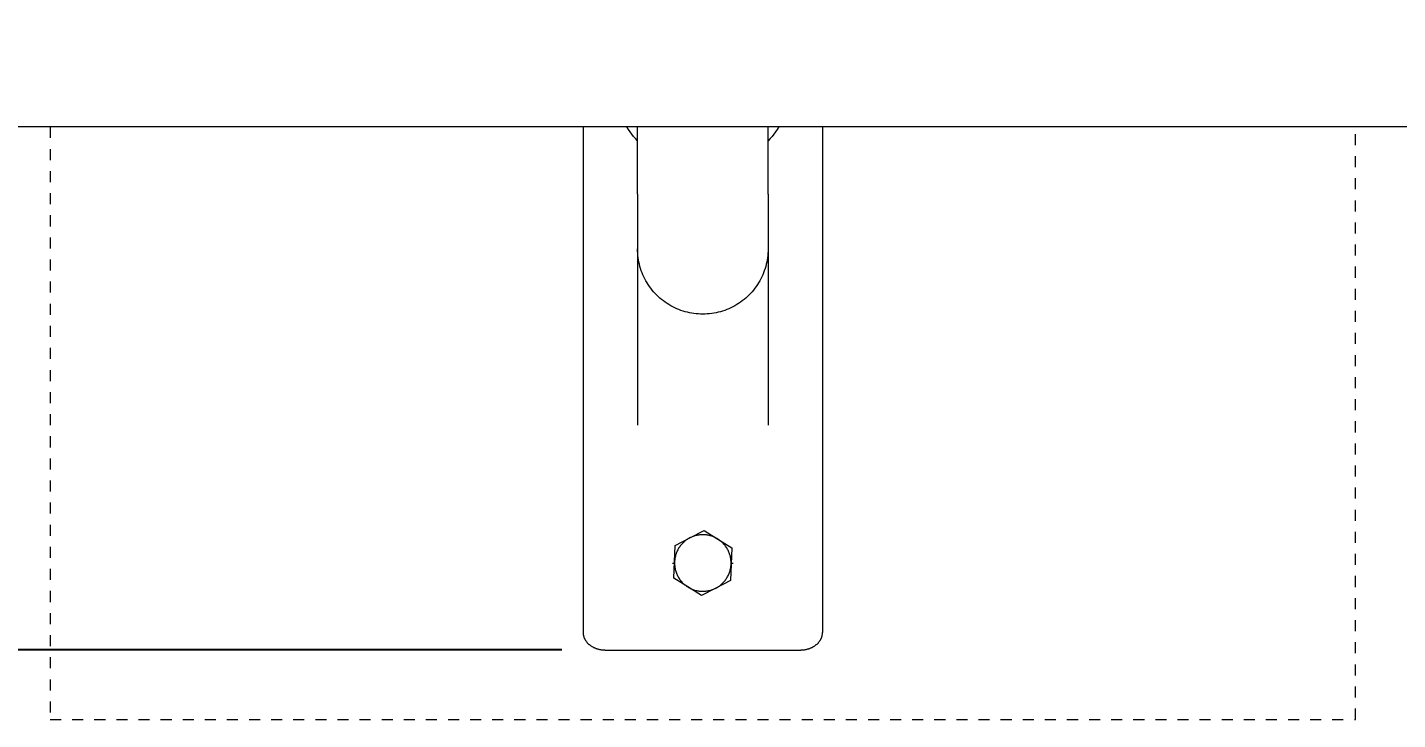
# Model space of a CAD drawing. Header units: inches. Extents: x -10 to 169, y -3 to 129.
# Drawn here: x -0.34 to 12.05, y 43.96 to 50.23 of the extents above; entities that cross this region are included whole.
import ezdxf

# ---------------------------------------------------------------- set-up
doc = ezdxf.new("R2010")
doc.units = ezdxf.units.IN
doc.linetypes.add('HIDDEN', pattern=[1.905, 1.27, -0.635])
for name, color, linetype, lineweight in [('ZANO_R', 7, 'Continuous', 0), ('ZANO_R_przerywana', 250, 'HIDDEN', 0), ('ZANO_W', 1, 'Continuous', 0)]:
    doc.layers.add(name, color=color, linetype=linetype, lineweight=lineweight)
doc.styles.get("Standard").update_dxf_attribs({"font": 'arial.ttf'})
doc.dimstyles.new('amerykanie', dxfattribs={"dimtxt": 50, "dimasz": 50, "dimexe": 0.5, "dimexo": 0.5, "dimgap": 1, "dimtad": 1, "dimdec": 0, "dimzin": 0, "dimlunit": 5, "dimtxsty": 'Standard', "dimcen": 0.09, "dimclrd": 1, "dimclre": 1, "dimclrt": 1, "dimazin": 0, "dimtfac": 1, "dimtdec": 0, "dimtmove": 0, "dimatfit": 3, "dimfxl": 1, "dimtzin": 0, "dimarcsym": 1})

# ---------------------------------------------------------------- blocks, each defined once
blk = doc.blocks.new('*D360')
at = {"layer": 'ZANO_W', "color": 1, "lineweight": -2}
for p, q in [((4.493, 70.575), (-6.582, 70.575)), ((-6.082, 69.575), (-6.082, 45.591)), ((4.493, 44.591), (-6.582, 44.591))]:
    blk.add_line(p, q, dxfattribs=at)
at = {"layer": 'ZANO_W', "color": 1}
for points in [[(-5.915, 69.575), (-6.249, 69.575), (-6.082, 70.575)], [(-6.249, 45.591), (-5.915, 45.591), (-6.082, 44.591)]]:
    blk.add_solid(points, dxfattribs=at)
at = {"layer": 'ZANO_W', "color": 1, "insert": (-7.412, 57.583), "char_height": 1.625, "attachment_point": 5, "rotation": 90}
blk.add_mtext('26', dxfattribs=at)

msp = doc.modelspace()

# ---------------------------------------------------------------- linework, layer by layer
at = {"layer": 'ZANO_R'}
for p, q in [((68.17062, 49.32524), (-1.90812, 49.32524)), ((4.68637, 49.32524), (4.68637, 45.96866)), ((5.09512, 49.30312), (5.08051, 49.32524)), ((5.11044, 49.28149), (5.09512, 49.30312)), ((5.12645, 49.26036), (5.11044, 49.28149)), ((5.14314, 49.23977), (5.12645, 49.26036)), ((5.16049, 49.21973), (5.14314, 49.23977)), ((5.17849, 49.20026), (5.16049, 49.21973)), ((5.17855, 48.71687), (5.17855, 49.32524)), ((6.35954, 48.71687), (6.35954, 49.32524)), ((6.3776, 49.21973), (6.35961, 49.20026)), ((6.39495, 49.23977), (6.3776, 49.21973)), ((6.41164, 49.26036), (6.39495, 49.23977)), ((6.42765, 49.28149), (6.41164, 49.26036)), ((6.44297, 49.30312), (6.42765, 49.28149)), ((6.45758, 49.32524), (6.44297, 49.30312)), ((6.85172, 49.32524), (6.85172, 45.96866)), ((5.17849, 48.71687), (5.17849, 48.22167)), ((6.3596, 48.71687), (6.3596, 48.22167)), ((5.17849, 48.22167), (5.17849, 46.80681)), ((5.17884, 48.20148), (5.17849, 48.22164)), ((5.17987, 48.18134), (5.17884, 48.20148)), ((5.18159, 48.16125), (5.17987, 48.18134)), ((5.18399, 48.14123), (5.18159, 48.16125)), ((5.18708, 48.1213), (5.18399, 48.14123)), ((5.19085, 48.10149), (5.18708, 48.1213)), ((5.19529, 48.08182), (5.19085, 48.10149)), ((6.34724, 48.10149), (6.34281, 48.08182)), ((6.35101, 48.1213), (6.34724, 48.10149)), ((6.3541, 48.14123), (6.35101, 48.1213)), ((6.3565, 48.16125), (6.3541, 48.14123)), ((6.35822, 48.18134), (6.3565, 48.16125)), ((6.35925, 48.20148), (6.35822, 48.18134)), ((6.3596, 48.22164), (6.35925, 48.20148)), ((6.3596, 48.22167), (6.3596, 46.80681)), ((5.20039, 48.06231), (5.19529, 48.08182)), ((5.20616, 48.04299), (5.20039, 48.06231)), ((5.21259, 48.02388), (5.20616, 48.04299)), ((5.21967, 48.00499), (5.21259, 48.02388)), ((5.22739, 47.98636), (5.21967, 48.00499)), ((5.23573, 47.96801), (5.22739, 47.98636)), ((6.31071, 47.98636), (6.30236, 47.96801)), ((6.31842, 48.00499), (6.31071, 47.98636)), ((6.3255, 48.02388), (6.31842, 48.00499)), ((6.33193, 48.04299), (6.3255, 48.02388)), ((6.3377, 48.06231), (6.33193, 48.04299)), ((6.34281, 48.08182), (6.3377, 48.06231)), ((5.2447, 47.94995), (5.23573, 47.96801)), ((5.25429, 47.9322), (5.2447, 47.94995)), ((5.26447, 47.9148), (5.25429, 47.9322)), ((5.27524, 47.89775), (5.26447, 47.9148)), ((5.28658, 47.88108), (5.27524, 47.89775)), ((5.29849, 47.86481), (5.28658, 47.88108)), ((5.31095, 47.84895), (5.29849, 47.86481)), ((6.2396, 47.86481), (6.22714, 47.84895)), ((6.25151, 47.88108), (6.2396, 47.86481)), ((6.26285, 47.89775), (6.25151, 47.88108)), ((6.27362, 47.9148), (6.26285, 47.89775)), ((6.28381, 47.9322), (6.27362, 47.9148)), ((6.29339, 47.94995), (6.28381, 47.9322)), ((6.30236, 47.96801), (6.29339, 47.94995)), ((5.32394, 47.83353), (5.31095, 47.84895)), ((5.33745, 47.81856), (5.32394, 47.83353)), ((5.35146, 47.80406), (5.33745, 47.81856)), ((5.36596, 47.79004), (5.35146, 47.80406)), ((5.38093, 47.77653), (5.36596, 47.79004)), ((5.39636, 47.76354), (5.38093, 47.77653)), ((5.41221, 47.75108), (5.39636, 47.76354)), ((5.42849, 47.73918), (5.41221, 47.75108)), ((5.44516, 47.72783), (5.42849, 47.73918)), ((5.4622, 47.71706), (5.44516, 47.72783)), ((6.09293, 47.72783), (6.07589, 47.71706)), ((6.1096, 47.73918), (6.09293, 47.72783)), ((6.12588, 47.75108), (6.1096, 47.73918)), ((6.14174, 47.76354), (6.12588, 47.75108)), ((6.15716, 47.77653), (6.14174, 47.76354)), ((6.17213, 47.79004), (6.15716, 47.77653)), ((6.18663, 47.80406), (6.17213, 47.79004)), ((6.20064, 47.81856), (6.18663, 47.80406)), ((6.21415, 47.83353), (6.20064, 47.81856)), ((6.22714, 47.84895), (6.21415, 47.83353)), ((5.47961, 47.70688), (5.4622, 47.71706)), ((5.49735, 47.6973), (5.47961, 47.70688)), ((5.51541, 47.68833), (5.49735, 47.6973)), ((5.53377, 47.67998), (5.51541, 47.68833)), ((5.5524, 47.67226), (5.53377, 47.67998)), ((5.57128, 47.66519), (5.5524, 47.67226)), ((5.5904, 47.65876), (5.57128, 47.66519)), ((5.60972, 47.65299), (5.5904, 47.65876)), ((5.62922, 47.64788), (5.60972, 47.65299)), ((5.64889, 47.64344), (5.62922, 47.64788)), ((5.6687, 47.63967), (5.64889, 47.64344)), ((5.68863, 47.63659), (5.6687, 47.63967)), ((5.70865, 47.63418), (5.68863, 47.63659)), ((5.72875, 47.63246), (5.70865, 47.63418)), ((5.74888, 47.63143), (5.72875, 47.63246)), ((5.76905, 47.63109), (5.74888, 47.63143)), ((5.78921, 47.63143), (5.76905, 47.63109)), ((5.80935, 47.63246), (5.78921, 47.63143)), ((5.82944, 47.63418), (5.80935, 47.63246)), ((5.84946, 47.63659), (5.82944, 47.63418)), ((5.86939, 47.63967), (5.84946, 47.63659)), ((5.8892, 47.64344), (5.86939, 47.63967)), ((5.90887, 47.64788), (5.8892, 47.64344)), ((5.92837, 47.65299), (5.90887, 47.64788)), ((5.9477, 47.65876), (5.92837, 47.65299)), ((5.96681, 47.66519), (5.9477, 47.65876)), ((5.98569, 47.67226), (5.96681, 47.66519)), ((6.00432, 47.67998), (5.98569, 47.67226)), ((6.02268, 47.68833), (6.00432, 47.67998)), ((6.04074, 47.6973), (6.02268, 47.68833)), ((6.05848, 47.70688), (6.04074, 47.6973)), ((6.07589, 47.71706), (6.05848, 47.70688)), ((5.17849, 46.80681), (5.17849, 46.62693)), ((6.3596, 46.80681), (6.3596, 46.62693)), ((4.68637, 45.96866), (4.68637, 44.74819)), ((6.85172, 45.96866), (6.85172, 44.74819)), ((5.65004, 45.60466), (5.78084, 45.67337)), ((5.68982, 45.62144), (5.68165, 45.61863)), ((5.69808, 45.62398), (5.68982, 45.62144)), ((5.70643, 45.62623), (5.69808, 45.62398)), ((5.71484, 45.62821), (5.70643, 45.62623)), ((5.72332, 45.62989), (5.71484, 45.62821)), ((5.73185, 45.6313), (5.72332, 45.62989)), ((5.74042, 45.63241), (5.73185, 45.6313)), ((5.74903, 45.63323), (5.74042, 45.63241)), ((5.75766, 45.63376), (5.74903, 45.63323)), ((5.7663, 45.634), (5.75766, 45.63376)), ((5.77494, 45.63394), (5.7663, 45.634)), ((5.78358, 45.6336), (5.77494, 45.63394)), ((5.78084, 45.67337), (5.90574, 45.59444)), ((5.7922, 45.63296), (5.78358, 45.6336)), ((5.80079, 45.63204), (5.7922, 45.63296)), ((5.80935, 45.63082), (5.80079, 45.63204)), ((5.81787, 45.62931), (5.80935, 45.63082)), ((5.82632, 45.62752), (5.81787, 45.62931)), ((5.83471, 45.62544), (5.82632, 45.62752)), ((5.84303, 45.62308), (5.83471, 45.62544)), ((5.85126, 45.62045), (5.84303, 45.62308)), ((5.8594, 45.61753), (5.85126, 45.62045)), ((5.51334, 45.38832), (5.51924, 45.53595)), ((5.51924, 45.53595), (5.65004, 45.60466)), ((5.54195, 45.49607), (5.5381, 45.48833)), ((5.54606, 45.50367), (5.54195, 45.49607)), ((5.55043, 45.51113), (5.54606, 45.50367)), ((5.55505, 45.51844), (5.55043, 45.51113)), ((5.55991, 45.52559), (5.55505, 45.51844)), ((5.56501, 45.53257), (5.55991, 45.52559)), ((5.57035, 45.53937), (5.56501, 45.53257)), ((5.5759, 45.54599), (5.57035, 45.53937)), ((5.58169, 45.55242), (5.5759, 45.54599)), ((5.58768, 45.55864), (5.58169, 45.55242)), ((5.59388, 45.56467), (5.58768, 45.55864)), ((5.60028, 45.57048), (5.59388, 45.56467)), ((5.60687, 45.57607), (5.60028, 45.57048)), ((5.61365, 45.58143), (5.60687, 45.57607)), ((5.62061, 45.58656), (5.61365, 45.58143)), ((5.62773, 45.59146), (5.62061, 45.58656)), ((5.63502, 45.59611), (5.62773, 45.59146)), ((5.64246, 45.60051), (5.63502, 45.59611)), ((5.65004, 45.60466), (5.64246, 45.60051)), ((5.65776, 45.60855), (5.65004, 45.60466)), ((5.66561, 45.61218), (5.65776, 45.60855)), ((5.67357, 45.61554), (5.66561, 45.61218)), ((5.68165, 45.61863), (5.67357, 45.61554)), ((5.86743, 45.61434), (5.8594, 45.61753)), ((5.87536, 45.61089), (5.86743, 45.61434)), ((5.88316, 45.60716), (5.87536, 45.61089)), ((5.89083, 45.60318), (5.88316, 45.60716)), ((5.89836, 45.59894), (5.89083, 45.60318)), ((5.90574, 45.59444), (5.89836, 45.59894)), ((5.91297, 45.5897), (5.90574, 45.59444)), ((5.90574, 45.59444), (6.03065, 45.51552)), ((5.92004, 45.58472), (5.91297, 45.5897)), ((5.92693, 45.5795), (5.92004, 45.58472)), ((5.93364, 45.57406), (5.92693, 45.5795)), ((5.94017, 45.56838), (5.93364, 45.57406)), ((5.94649, 45.5625), (5.94017, 45.56838)), ((5.95262, 45.5564), (5.94649, 45.5625)), ((5.95854, 45.5501), (5.95262, 45.5564)), ((5.96424, 45.5436), (5.95854, 45.5501)), ((5.96972, 45.53691), (5.96424, 45.5436)), ((5.97497, 45.53004), (5.96972, 45.53691)), ((5.97998, 45.523), (5.97497, 45.53004)), ((5.98475, 45.5158), (5.97998, 45.523)), ((5.98928, 45.50843), (5.98475, 45.5158)), ((5.99356, 45.50092), (5.98928, 45.50843)), ((5.99758, 45.49327), (5.99356, 45.50092)), ((6.03065, 45.51552), (6.02475, 45.36789)), ((5.49346, 45.37811), (5.51294, 45.37811)), ((5.50745, 45.24069), (5.51334, 45.38832)), ((5.51334, 45.38832), (5.51315, 45.37968)), ((5.51315, 45.37968), (5.51324, 45.37104)), ((5.51384, 45.39695), (5.51334, 45.38832)), ((5.51462, 45.40556), (5.51384, 45.39695)), ((5.51569, 45.41414), (5.51462, 45.40556)), ((5.51705, 45.42268), (5.51569, 45.41414)), ((5.5187, 45.43116), (5.51705, 45.42268)), ((5.52064, 45.43959), (5.5187, 45.43116)), ((5.52285, 45.44794), (5.52064, 45.43959)), ((5.52535, 45.45622), (5.52285, 45.44794)), ((5.52813, 45.4644), (5.52535, 45.45622)), ((5.53118, 45.47249), (5.52813, 45.4644)), ((5.5345, 45.48047), (5.53118, 45.47249)), ((5.5381, 45.48833), (5.5345, 45.48047)), ((6.00133, 45.48548), (5.99758, 45.49327)), ((6.00483, 45.47758), (6.00133, 45.48548)), ((6.00805, 45.46956), (6.00483, 45.47758)), ((6.01101, 45.46143), (6.00805, 45.46956)), ((6.01368, 45.45321), (6.01101, 45.46143)), ((6.01608, 45.44491), (6.01368, 45.45321)), ((6.01819, 45.43652), (6.01608, 45.44491)), ((6.02003, 45.42808), (6.01819, 45.43652)), ((6.02157, 45.41957), (6.02003, 45.42808)), ((6.02283, 45.41102), (6.02157, 45.41957)), ((6.02379, 45.40243), (6.02283, 45.41102)), ((6.02447, 45.39381), (6.02379, 45.40243)), ((6.02485, 45.38518), (6.02447, 45.39381)), ((6.02475, 45.36789), (6.02495, 45.37653)), ((6.02495, 45.37653), (6.02485, 45.38518)), ((6.02516, 45.37811), (6.04464, 45.37811)), ((5.51324, 45.37104), (5.51362, 45.3624)), ((5.51362, 45.3624), (5.5143, 45.35378)), ((5.5143, 45.35378), (5.51527, 45.34519)), ((5.51527, 45.34519), (5.51652, 45.33664)), ((5.51652, 45.33664), (5.51807, 45.32814)), ((5.51807, 45.32814), (5.5199, 45.31969)), ((5.5199, 45.31969), (5.52201, 45.31131)), ((5.52201, 45.31131), (5.52441, 45.303)), ((5.52441, 45.303), (5.52709, 45.29478)), ((5.52709, 45.29478), (5.53004, 45.28666)), ((5.53004, 45.28666), (5.53326, 45.27864)), ((5.53326, 45.27864), (5.53676, 45.27073)), ((5.53676, 45.27073), (5.54052, 45.26295)), ((5.54052, 45.26295), (5.54454, 45.2553)), ((5.54454, 45.2553), (5.54881, 45.24778)), ((5.98766, 45.24508), (5.99203, 45.25254)), ((5.99203, 45.25254), (5.99614, 45.26014)), ((5.99614, 45.26014), (6, 45.26788)), ((6, 45.26788), (6.00359, 45.27574)), ((6.00359, 45.27574), (6.00691, 45.28372)), ((6.00691, 45.28372), (6.00996, 45.29181)), ((6.00996, 45.29181), (6.01274, 45.3)), ((6.01274, 45.3), (6.01524, 45.30827)), ((6.01524, 45.30827), (6.01746, 45.31663)), ((6.01746, 45.31663), (6.01939, 45.32505)), ((6.02475, 45.36789), (6.01885, 45.22026)), ((6.01939, 45.32505), (6.02104, 45.33354)), ((6.02104, 45.33354), (6.0224, 45.34207)), ((6.0224, 45.34207), (6.02347, 45.35065)), ((6.02347, 45.35065), (6.02426, 45.35926)), ((6.02426, 45.35926), (6.02475, 45.36789)), ((5.63235, 45.16177), (5.50745, 45.24069)), ((5.54881, 45.24778), (5.55334, 45.24042)), ((5.55334, 45.24042), (5.55811, 45.23321)), ((5.55811, 45.23321), (5.56313, 45.22617)), ((5.56313, 45.22617), (5.56838, 45.2193)), ((5.56838, 45.2193), (5.57385, 45.21262)), ((5.57385, 45.21262), (5.57955, 45.20612)), ((5.57955, 45.20612), (5.58547, 45.19982)), ((5.58547, 45.19982), (5.5916, 45.19372)), ((5.5916, 45.19372), (5.59793, 45.18783)), ((5.59793, 45.18783), (5.60445, 45.18216)), ((5.60445, 45.18216), (5.61116, 45.17671)), ((5.61116, 45.17671), (5.61805, 45.17149)), ((5.61805, 45.17149), (5.62512, 45.16651)), ((5.62512, 45.16651), (5.63235, 45.16177)), ((5.63235, 45.16177), (5.63973, 45.15728)), ((5.75725, 45.08285), (5.63235, 45.16177)), ((5.63973, 45.15728), (5.64726, 45.15304)), ((5.64726, 45.15304), (5.65493, 45.14905)), ((5.65493, 45.14905), (5.66274, 45.14533)), ((5.66274, 45.14533), (5.67066, 45.14187)), ((5.67066, 45.14187), (5.67869, 45.13868)), ((5.67869, 45.13868), (5.68683, 45.13577)), ((5.68683, 45.13577), (5.69506, 45.13313)), ((5.69506, 45.13313), (5.70338, 45.13077)), ((5.70338, 45.13077), (5.71177, 45.12869)), ((5.71177, 45.12869), (5.72023, 45.1269)), ((5.72023, 45.1269), (5.72874, 45.1254)), ((5.72874, 45.1254), (5.7373, 45.12418)), ((5.7373, 45.12418), (5.74589, 45.12325)), ((5.88805, 45.15155), (5.75725, 45.08285)), ((5.79767, 45.12381), (5.80624, 45.12492)), ((5.80624, 45.12492), (5.81477, 45.12632)), ((5.81477, 45.12632), (5.82325, 45.12801)), ((5.82325, 45.12801), (5.83166, 45.12998)), ((5.83166, 45.12998), (5.84001, 45.13224)), ((5.84001, 45.13224), (5.84827, 45.13477)), ((5.84827, 45.13477), (5.85644, 45.13759)), ((5.85644, 45.13759), (5.86452, 45.14068)), ((5.86452, 45.14068), (5.87248, 45.14404)), ((5.87248, 45.14404), (5.88033, 45.14766)), ((5.88033, 45.14766), (5.88805, 45.15155)), ((6.01885, 45.22026), (5.88805, 45.15155)), ((5.88805, 45.15155), (5.89563, 45.1557)), ((5.89563, 45.1557), (5.90307, 45.16011)), ((5.90307, 45.16011), (5.91036, 45.16476)), ((5.91036, 45.16476), (5.91748, 45.16965)), ((5.91748, 45.16965), (5.92444, 45.17478)), ((5.92444, 45.17478), (5.93122, 45.18015)), ((5.93122, 45.18015), (5.93781, 45.18574)), ((5.93781, 45.18574), (5.94421, 45.19155)), ((5.94421, 45.19155), (5.95041, 45.19757)), ((5.95041, 45.19757), (5.95641, 45.2038)), ((5.95641, 45.2038), (5.96219, 45.21023)), ((5.96219, 45.21023), (5.96775, 45.21684)), ((5.96775, 45.21684), (5.97308, 45.22365)), ((5.97308, 45.22365), (5.97818, 45.23063)), ((5.97818, 45.23063), (5.98304, 45.23777)), ((5.98304, 45.23777), (5.98766, 45.24508)), ((5.74589, 45.12325), (5.75451, 45.12261)), ((5.75451, 45.12261), (5.76315, 45.12227)), ((5.76315, 45.12227), (5.77179, 45.12222)), ((5.77179, 45.12222), (5.78043, 45.12246)), ((5.78043, 45.12246), (5.78906, 45.12299)), ((5.78906, 45.12299), (5.79767, 45.12381)), ((4.68637, 44.74819), (4.68643, 44.74429)), ((4.68643, 44.74429), (4.68662, 44.7404)), ((4.68662, 44.7404), (4.68693, 44.73652)), ((4.68693, 44.73652), (4.68736, 44.73265)), ((4.68736, 44.73265), (4.68791, 44.72879)), ((4.68791, 44.72879), (4.68858, 44.72496)), ((4.68858, 44.72496), (4.68936, 44.72114)), ((4.68936, 44.72114), (4.69027, 44.71735)), ((4.69027, 44.71735), (4.69133, 44.71345)), ((4.69133, 44.71345), (4.69252, 44.70958)), ((4.69252, 44.70958), (4.69383, 44.70575)), ((4.69383, 44.70575), (4.69525, 44.70197)), ((4.69525, 44.70197), (4.69679, 44.69822)), ((4.69679, 44.69822), (4.69844, 44.69453)), ((4.69844, 44.69453), (4.7002, 44.69088)), ((4.7002, 44.69088), (4.70206, 44.68729)), ((4.70206, 44.68729), (4.70409, 44.68364)), ((4.70409, 44.68364), (4.70622, 44.68005)), ((4.70622, 44.68005), (4.70846, 44.67653)), ((4.70846, 44.67653), (4.71079, 44.67307)), ((4.71079, 44.67307), (4.71322, 44.66968)), ((4.71322, 44.66968), (4.71574, 44.66635)), ((4.71574, 44.66635), (4.71835, 44.66309)), ((4.71835, 44.66309), (4.72104, 44.6599)), ((4.72104, 44.6599), (4.72387, 44.65673)), ((4.72387, 44.65673), (4.72677, 44.65363)), ((4.72677, 44.65363), (4.72976, 44.6506)), ((4.72976, 44.6506), (4.73281, 44.64765)), ((4.73281, 44.64765), (4.73594, 44.64478)), ((4.73594, 44.64478), (4.73914, 44.64198)), ((4.73914, 44.64198), (4.7424, 44.63926)), ((4.7424, 44.63926), (4.74573, 44.63661)), ((4.74573, 44.63661), (4.74939, 44.63384)), ((4.74939, 44.63384), (4.75311, 44.63115)), ((4.75311, 44.63115), (4.75689, 44.62856)), ((4.75689, 44.62856), (4.76074, 44.62605)), ((6.77735, 44.62605), (6.7812, 44.62856)), ((6.7812, 44.62856), (6.78498, 44.63115)), ((6.78498, 44.63115), (6.78871, 44.63384)), ((6.78871, 44.63384), (6.79237, 44.63662)), ((6.79237, 44.63662), (6.79569, 44.63926)), ((6.79569, 44.63926), (6.79895, 44.64198)), ((6.79895, 44.64198), (6.80215, 44.64478)), ((6.80215, 44.64478), (6.80528, 44.64765)), ((6.80528, 44.64765), (6.80834, 44.6506)), ((6.80834, 44.6506), (6.81132, 44.65363)), ((6.81132, 44.65363), (6.81422, 44.65672)), ((6.81422, 44.65672), (6.81705, 44.6599)), ((6.81705, 44.6599), (6.81974, 44.66309)), ((6.81974, 44.66309), (6.82235, 44.66635)), ((6.82235, 44.66635), (6.82487, 44.66967)), ((6.82487, 44.66967), (6.8273, 44.67307)), ((6.8273, 44.67307), (6.82963, 44.67653)), ((6.82963, 44.67653), (6.83187, 44.68005)), ((6.83187, 44.68005), (6.834, 44.68364)), ((6.834, 44.68364), (6.83603, 44.68729)), ((6.83603, 44.68729), (6.83789, 44.69088)), ((6.83789, 44.69088), (6.83965, 44.69453)), ((6.83965, 44.69453), (6.8413, 44.69822)), ((6.8413, 44.69822), (6.84284, 44.70197)), ((6.84284, 44.70197), (6.84426, 44.70575)), ((6.84426, 44.70575), (6.84557, 44.70958)), ((6.84557, 44.70958), (6.84676, 44.71345)), ((6.84676, 44.71345), (6.84782, 44.71735)), ((6.84782, 44.71735), (6.84873, 44.72114)), ((6.84873, 44.72114), (6.84952, 44.72495)), ((6.84952, 44.72495), (6.85018, 44.72879)), ((6.85018, 44.72879), (6.85073, 44.73265)), ((6.85073, 44.73265), (6.85116, 44.73652)), ((6.85116, 44.73652), (6.85147, 44.7404)), ((6.85147, 44.7404), (6.85166, 44.74429)), ((6.85166, 44.74429), (6.85172, 44.74819)), ((4.76074, 44.62605), (4.76464, 44.62363)), ((4.76464, 44.62363), (4.76859, 44.6213)), ((4.76859, 44.6213), (4.7726, 44.61906)), ((4.7726, 44.61906), (4.77666, 44.61691)), ((4.77666, 44.61691), (4.78076, 44.61484)), ((4.78076, 44.61484), (4.78491, 44.61286)), ((4.78491, 44.61286), (4.7891, 44.61097)), ((4.7891, 44.61097), (4.79332, 44.60916)), ((4.79332, 44.60916), (4.79759, 44.60744)), ((4.79759, 44.60744), (4.80188, 44.60581)), ((4.80188, 44.60581), (4.80621, 44.60426)), ((4.80621, 44.60426), (4.81057, 44.6028)), ((4.81057, 44.6028), (4.81527, 44.60132)), ((4.81527, 44.60132), (4.81999, 44.59995)), ((4.81999, 44.59995), (4.82475, 44.59867)), ((4.82475, 44.59867), (4.82952, 44.59748)), ((4.82952, 44.59748), (4.83432, 44.5964)), ((4.83432, 44.5964), (4.83914, 44.5954)), ((4.83914, 44.5954), (4.84398, 44.59451)), ((4.84398, 44.59451), (4.84884, 44.59371)), ((4.84884, 44.59371), (4.85371, 44.593)), ((4.85371, 44.593), (4.85859, 44.59239)), ((4.85859, 44.59239), (4.86349, 44.59188)), ((4.86349, 44.59188), (4.86839, 44.59146)), ((4.86839, 44.59146), (4.8733, 44.59113)), ((4.8733, 44.59113), (4.87822, 44.59089)), ((4.87822, 44.59089), (4.88314, 44.59075)), ((4.88314, 44.59075), (4.88807, 44.59071)), ((4.88807, 44.59071), (5.09715, 44.59071)), ((5.09715, 44.59071), (5.13534, 44.59071)), ((5.13534, 44.59071), (6.40275, 44.59071)), ((6.40275, 44.59071), (6.44095, 44.59071)), ((6.44095, 44.59071), (6.65003, 44.59071)), ((6.65003, 44.59071), (6.65495, 44.59075)), ((6.65495, 44.59075), (6.65987, 44.59089)), ((6.65987, 44.59089), (6.6648, 44.59112)), ((6.6648, 44.59112), (6.66972, 44.59145)), ((6.66972, 44.59145), (6.67463, 44.59188)), ((6.67463, 44.59188), (6.67953, 44.5924)), ((6.67953, 44.5924), (6.68442, 44.59301)), ((6.68442, 44.59301), (6.6893, 44.59372)), ((6.6893, 44.59372), (6.69415, 44.59452)), ((6.69415, 44.59452), (6.69898, 44.59542)), ((6.69898, 44.59542), (6.7038, 44.59641)), ((6.7038, 44.59641), (6.70859, 44.59749)), ((6.70859, 44.59749), (6.71336, 44.59867)), ((6.71336, 44.59867), (6.71811, 44.59995)), ((6.71811, 44.59995), (6.72283, 44.60132)), ((6.72283, 44.60132), (6.72752, 44.60279)), ((6.72752, 44.60279), (6.73188, 44.60426)), ((6.73188, 44.60426), (6.73621, 44.6058)), ((6.73621, 44.6058), (6.7405, 44.60744)), ((6.7405, 44.60744), (6.74477, 44.60916)), ((6.74477, 44.60916), (6.74899, 44.61096)), ((6.74899, 44.61096), (6.75318, 44.61286)), ((6.75318, 44.61286), (6.75733, 44.61484)), ((6.75733, 44.61484), (6.76143, 44.6169)), ((6.76143, 44.6169), (6.76549, 44.61906)), ((6.76549, 44.61906), (6.7695, 44.6213)), ((6.7695, 44.6213), (6.77345, 44.62363)), ((6.77345, 44.62363), (6.77735, 44.62605))]:
    msp.add_line(p, q, dxfattribs=at)
at = {"layer": 'ZANO_R_przerywana', "ltscale": 0.05}
for p, q in [((-0.13647, 49.32524), (-0.13647, 43.96078)), ((11.67456, 43.96078), (11.67456, 49.32524)), ((-0.13647, 43.96078), (11.67456, 43.96078))]:
    msp.add_line(p, q, dxfattribs=at)

# ---------------------------------------------------------------- dimensions: what is measured, and where the dimension line sits
at = {"layer": 'ZANO_W'}
dim = msp.add_linear_dim(base=(-6.082036, 44.590705), p1=(4.992606, 70.574957), p2=(4.992606, 44.590705), angle=90, dimstyle='amerykanie', override={"dimtxt": 1.625, "dimasz": 1, "dimgap": 0.5, "dimdec": 4, "dimaunit": 1, "dimadec": 1, "dimtdec": 4, "dimtmove": 1, "dimfrac": 2}, dxfattribs=at)
dim.commit()
dim.dimension.update_dxf_attribs({"geometry": '*D360', "text_midpoint": (-7.411717, 57.582831)})

doc.saveas('drawing.dxf')
